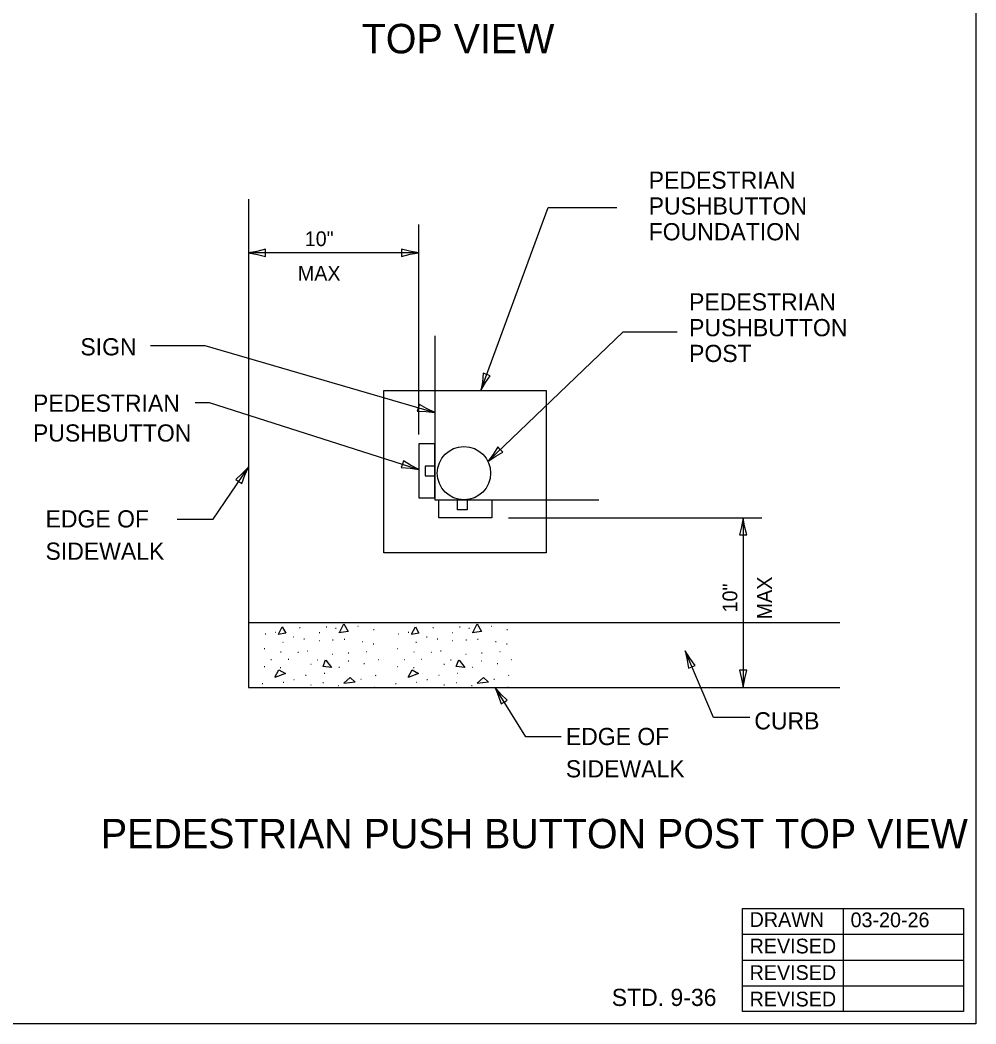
# Model space of a CAD drawing. Extents: x 100 to 1675, y 75 to 1075.
# Drawn here: x 1285.7 to 1675, y 75 to 483.9 of the extents above; entities that cross this region are included whole.
import ezdxf

# ---------------------------------------------------------------- set-up
doc = ezdxf.new("R2010")
doc.units = 0
for name, color, linetype in [('PV_Pr_Sidewalk', 7, 'Continuous'), ('SG_Ex_Foundations', 7, 'Continuous'), ('SG_Pr_Above_Ground', 7, 'Continuous'), ('SG_Pr_Foundations', 7, 'Continuous'), ('SH_General_Details', 7, 'Continuous'), ('SH_Major_Grid', 7, 'Continuous'), ('SH_Minor_Grid_Horizontal', 7, 'Continuous'), ('SH_Minor_Grid_Vertical', 7, 'Continuous'), ('ST_Pr_Sign', 7, 'Continuous')]:
    doc.layers.add(name, color=color, linetype=linetype)

msp = doc.modelspace()

# ---------------------------------------------------------------- linework, layer by layer
at = {"layer": 'PV_Pr_Sidewalk'}
msp.add_line((1378.72, 238.48), (1619.59, 238.48), dxfattribs=at)
msp.add_lwpolyline([(1378.72, 410.89), (1378.72, 212.03), (1619.59, 212.03)], dxfattribs=at)
at = {"layer": 'SG_Ex_Foundations'}
for p, q in [((1385.81, 238.48), (1386.02, 238.47)), ((1440.07, 238.48), (1440.28, 238.47)), ((1385.57, 233.9), (1385.77, 233.89)), ((1389.57, 234.6), (1389.78, 234.6)), ((1399.58, 236.47), (1399.78, 236.46)), ((1407.56, 234.4), (1407.76, 234.39)), ((1410.44, 236.74), (1410.64, 236.73)), ((1414.25, 236.23), (1414.46, 236.22)), ((1423.29, 237.03), (1423.49, 237.02)), ((1429.71, 235.69), (1429.92, 235.68)), ((1439.82, 233.9), (1440.03, 233.89)), ((1443.83, 234.6), (1444.03, 234.6)), ((1453.83, 236.47), (1454.04, 236.46)), ((1461.82, 234.4), (1462.02, 234.39)), ((1464.7, 236.74), (1464.9, 236.73)), ((1468.51, 236.23), (1468.72, 236.22)), ((1477.55, 237.03), (1477.75, 237.02)), ((1483.97, 235.69), (1484.18, 235.68)), ((1392.7, 230.54), (1392.91, 230.54)), ((1397.03, 232.65), (1397.23, 232.64)), ((1401.36, 231.84), (1401.56, 231.83)), ((1407.55, 231.14), (1407.75, 231.13)), ((1413.03, 231.47), (1413.24, 231.46)), ((1417.76, 231.67), (1417.97, 231.66)), ((1425.13, 230.81), (1425.34, 230.8)), ((1429.59, 229.87), (1429.8, 229.86)), ((1446.96, 230.54), (1447.16, 230.54)), ((1451.29, 232.65), (1451.49, 232.64)), ((1455.62, 231.84), (1455.82, 231.83)), ((1461.81, 231.14), (1462.01, 231.13)), ((1467.29, 231.47), (1467.5, 231.46)), ((1472.02, 231.67), (1472.23, 231.66)), ((1479.39, 230.81), (1479.6, 230.8)), ((1483.85, 229.87), (1484.06, 229.86)), ((1385.18, 227.96), (1385.38, 227.95)), ((1391.82, 226.52), (1392.02, 226.52)), ((1398.87, 226.39), (1399.08, 226.38)), ((1402.74, 227.02), (1402.94, 227.01)), ((1412.96, 225.61), (1413.16, 225.6)), ((1419.42, 226.17), (1419.63, 226.16)), ((1426.81, 226.68), (1427.01, 226.67)), ((1439.44, 227.96), (1439.64, 227.95)), ((1446.08, 226.52), (1446.28, 226.52)), ((1453.13, 226.39), (1453.34, 226.38)), ((1457, 227.02), (1457.2, 227.01)), ((1467.21, 225.61), (1467.42, 225.6)), ((1473.68, 226.17), (1473.88, 226.16)), ((1481.07, 226.68), (1481.27, 226.67)), ((1387.89, 223.47), (1388.1, 223.46)), ((1394.95, 223.56), (1395.16, 223.55)), ((1404.09, 221.58), (1404.3, 221.57)), ((1406.81, 223.31), (1407.02, 223.31)), ((1419.36, 222.86), (1419.57, 222.85)), ((1425.8, 221.79), (1426.01, 221.78)), ((1431.57, 223.39), (1431.77, 223.38)), ((1442.15, 223.47), (1442.36, 223.46)), ((1449.21, 223.56), (1449.42, 223.55)), ((1458.35, 221.58), (1458.56, 221.57)), ((1461.07, 223.31), (1461.27, 223.31)), ((1473.62, 222.86), (1473.83, 222.85)), ((1480.06, 221.79), (1480.27, 221.78)), ((1485.82, 223.39), (1486.03, 223.38)), ((1385.17, 220.55), (1385.37, 220.54)), ((1391.72, 220.17), (1391.93, 220.17)), ((1402, 217.08), (1402.21, 217.07)), ((1409.62, 217.81), (1409.82, 217.81)), ((1415.55, 220.38), (1415.76, 220.37)), ((1430.36, 217), (1430.56, 216.99)), ((1439.42, 220.55), (1439.63, 220.54)), ((1445.98, 220.17), (1446.19, 220.17)), ((1456.26, 217.08), (1456.46, 217.07)), ((1463.88, 217.81), (1464.08, 217.81)), ((1469.81, 220.38), (1470.02, 220.37)), ((1484.62, 217), (1484.82, 216.99)), ((1384.38, 213.61), (1384.59, 213.61)), ((1392.92, 214.26), (1393.13, 214.25)), ((1397.2, 215.35), (1397.41, 215.34)), ((1404.12, 213.07), (1404.33, 213.06)), ((1409.06, 214.04), (1409.26, 214.04)), ((1415.36, 212.89), (1415.56, 212.88)), ((1424.47, 215.49), (1424.68, 215.48)), ((1438.64, 213.61), (1438.85, 213.61)), ((1447.18, 214.26), (1447.38, 214.25)), ((1451.46, 215.35), (1451.67, 215.34)), ((1458.38, 213.07), (1458.58, 213.06)), ((1463.32, 214.04), (1463.52, 214.04)), ((1469.62, 212.89), (1469.82, 212.88)), ((1478.73, 215.49), (1478.94, 215.48)), ((1424.72, 212.04), (1424.92, 212.03)), ((1430.02, 212.16), (1430.22, 212.16)), ((1478.98, 212.04), (1479.18, 212.03)), ((1484.28, 212.16), (1484.48, 212.16))]:
    msp.add_line(p, q, dxfattribs=at)
for points in [[(1415.84, 234.5), (1417.63, 237.96), (1419.34, 234.8), (1415.62, 234.35)], [(1470.09, 234.5), (1471.89, 237.96), (1473.6, 234.8), (1469.88, 234.35)], [(1390.94, 233.78), (1392.5, 236.69), (1393.93, 234.11), (1390.91, 233.67)], [(1445.2, 233.78), (1446.76, 236.69), (1448.19, 234.11), (1445.17, 233.67)], [(1410.31, 223.22), (1412.6, 220.2), (1409.12, 220.61), (1410.11, 223.29)], [(1464.57, 223.22), (1466.86, 220.2), (1463.38, 220.61), (1464.37, 223.29)], [(1389.51, 216.22), (1391.13, 219.18), (1393.79, 217.78), (1389.48, 216.15)], [(1443.77, 216.22), (1445.39, 219.18), (1448.05, 217.78), (1443.74, 216.15)], [(1417.66, 213.82), (1420.23, 216.17), (1422.2, 214.18), (1417.61, 213.71)], [(1471.92, 213.82), (1474.49, 216.17), (1476.46, 214.18), (1471.87, 213.71)]]:
    msp.add_lwpolyline(points, dxfattribs=at)
at = {"layer": 'SG_Pr_Above_Ground'}
for points in [[(1454.64, 311.29), (1448.09, 311.29), (1448.09, 289.25), (1454.64, 289.25)], [(1454.64, 302.14), (1450.65, 302.14), (1450.65, 298.28), (1454.64, 298.28)], [(1456.24, 288.49), (1477.9, 288.49), (1477.9, 281.21), (1456.24, 281.21)], [(1463.82, 288.49), (1467.8, 288.49), (1467.8, 284.42), (1463.82, 284.42)]]:
    msp.add_lwpolyline(points, close=True, dxfattribs=at)
msp.add_circle((1466.51, 299.35), 10.87, dxfattribs=at)
at = {"layer": 'SG_Pr_Foundations'}
msp.add_lwpolyline([(1433.93, 332.96), (1499.94, 332.96), (1499.94, 266.93), (1433.93, 266.93)], close=True, dxfattribs=at)
at = {"layer": 'SH_General_Details'}
for p, q in [((1500.81, 407.5), (1528.77, 407.5)), ((1448.09, 315.15), (1448.09, 400.63)), ((1448.09, 389.08), (1378.72, 389.08)), ((1364.37, 280.6), (1378.72, 301.76)), ((1349.75, 280.6), (1364.37, 280.6)), ((1484.61, 281.21), (1587.82, 281.21)), ((1580.2, 281.21), (1580.2, 212.03)), ((1568.13, 199.8), (1556.6, 226.92)), ((1491.74, 191.91), (1479.18, 212.03)), ((1582.95, 199.8), (1568.13, 199.8)), ((1506.04, 191.91), (1491.74, 191.91))]:
    msp.add_line(p, q, dxfattribs=at)
for points in [[(1473.36, 332.96), (1500.81, 407.5)], [(1476.27, 304.13), (1531.36, 356.97), (1553.36, 356.97)], [(1338.81, 351.41), (1360.98, 351.41), (1454.64, 324)], [(1357, 328.06), (1362.69, 328.06), (1448.09, 300.88)]]:
    msp.add_lwpolyline(points, dxfattribs=at)
for points in [[(1385.71, 387.62), (1385.72, 389.08), (1385.72, 390.54), (1382.22, 389.69), (1378.72, 389.08), (1382.45, 388.4)], [(1441.09, 390.54), (1441.09, 389.08), (1441.09, 387.62), (1444.59, 388.48), (1448.09, 389.08), (1444.36, 389.76)], [(1477.15, 339.02), (1475.77, 339.53), (1474.4, 340.03), (1474, 336.45), (1473.36, 332.96), (1475.28, 336.23)], [(1448.34, 327.37), (1447.92, 325.97), (1447.51, 324.56), (1451.11, 324.4), (1454.64, 324), (1451.25, 325.7)], [(1482.33, 307.92), (1481.32, 308.98), (1480.31, 310.04), (1478.38, 306.99), (1476.27, 304.13), (1479.43, 306.23)], [(1441.87, 304.39), (1441.42, 303), (1440.97, 301.6), (1444.57, 301.36), (1448.09, 300.88), (1444.74, 302.65)], [(1373.58, 296.8), (1374.79, 295.97), (1376, 295.15), (1377.26, 298.53), (1378.72, 301.76), (1376.06, 299.06)], [(1578.73, 274.21), (1580.2, 274.21), (1581.66, 274.21), (1580.8, 277.71), (1580.2, 281.21), (1579.52, 277.47)], [(1557.99, 219.91), (1559.34, 220.48), (1560.69, 221.05), (1558.53, 223.94), (1556.6, 226.92), (1557.44, 223.22)], [(1581.66, 219.03), (1580.2, 219.03), (1578.73, 219.03), (1579.59, 215.53), (1580.2, 212.03), (1580.88, 215.76)], [(1481.64, 205.32), (1482.89, 206.09), (1484.13, 206.87), (1481.55, 209.38), (1479.18, 212.03), (1480.58, 208.51)]]:
    msp.add_lwpolyline(points, close=True, dxfattribs=at)
at = {"layer": 'SH_Major_Grid'}
msp.add_lwpolyline([(100, 1075), (1675, 1075), (1675, 75), (100, 75)], close=True, dxfattribs=at)
at = {"layer": 'SH_Minor_Grid_Horizontal'}
for p, q in [((1621.11, 80), (1621.11, 122)), ((1580, 111.5), (1670, 111.5)), ((1580, 101), (1670, 101)), ((1580, 90.5), (1670, 90.5))]:
    msp.add_line(p, q, dxfattribs=at)
msp.add_lwpolyline([(1670, 80), (1580, 80), (1580, 122), (1670, 122)], close=True, dxfattribs=at)
at = {"layer": 'ST_Pr_Sign'}
msp.add_lwpolyline([(1454.64, 355.31), (1454.64, 288.49), (1521.47, 288.49)], dxfattribs=at)

# ---------------------------------------------------------------- texts
at = {"layer": 'SH_General_Details'}
for s, height, p in [('TOP VIEW', 12, (1424.88, 470.35)), ('PEDESTRIAN ', 7, (1541.74, 415.19)), ('PUSHBUTTON ', 7, (1541.74, 404.69)), ('FOUNDATION', 7, (1541.74, 394.19)), ('10"', 6, (1401.67, 391.83)), ('MAX', 6, (1398.87, 377.75)), ('PEDESTRIAN ', 7, (1558.19, 365.62)), ('PUSHBUTTON', 7, (1558.19, 355.12)), ('SIGN', 7, (1310.3, 347.31)), ('POST', 7, (1558.19, 344.62)), ('PEDESTRIAN ', 7, (1291.01, 324.36)), ('PUSHBUTTON', 7, (1291.01, 312.21)), ('EDGE OF', 7, (1296.12, 277.23)), ('SIDEWALK', 7, (1296.12, 264.07)), ('CURB', 7, (1584.76, 194.97)), ('EDGE OF', 7, (1508, 188.58)), ('SIDEWALK', 7, (1508, 175.42)), ('PEDESTRIAN PUSH BUTTON POST TOP VIEW', 12, (1318.66, 146.52))]:
    msp.add_text(s, height=height, dxfattribs=at).set_placement(p)
for s, p in [('10"', (1577.83, 242.61)), ('MAX', (1591.9, 239.81))]:
    msp.add_text(s, height=6, rotation=90, dxfattribs=at).set_placement(p)
at = {"layer": 'SH_Minor_Grid_Horizontal'}
for s, p in [('DRAWN', (1582.85, 114.52)), ('03-20-26', (1623.96, 114.4)), ('REVISED', (1582.85, 103.72)), ('REVISED', (1582.85, 92.92)), ('REVISED', (1582.85, 82.12))]:
    msp.add_text(s, height=6, dxfattribs=at).set_placement(p)
at = {"layer": 'SH_Minor_Grid_Vertical'}
msp.add_text('STD. 9-36 ', height=7, dxfattribs=at).set_placement((1526.69, 82.31))

doc.saveas('drawing.dxf')
